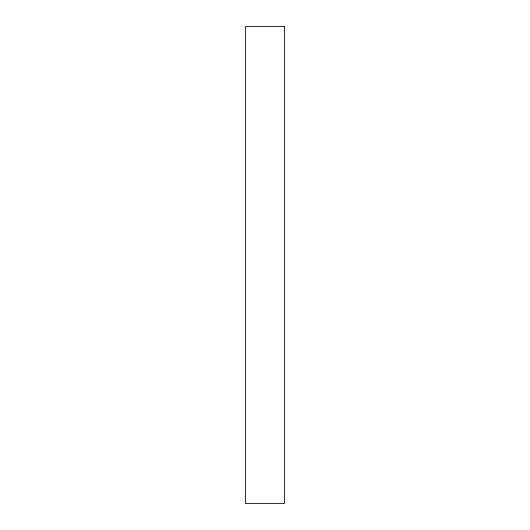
<?xml version="1.0" encoding="UTF-8"?>
<svg xmlns="http://www.w3.org/2000/svg" width="530" height="530" viewBox="0 0 530 530"><rect width="100%" height="100%" fill="white"/><g stroke="black" fill="none" stroke-linecap="round" stroke-linejoin="round"><path stroke-width="0.79" d="M284.471 26.5L245.529 26.5L245.529 503.5L284.471 503.5L284.471 26.5"/></g></svg>
